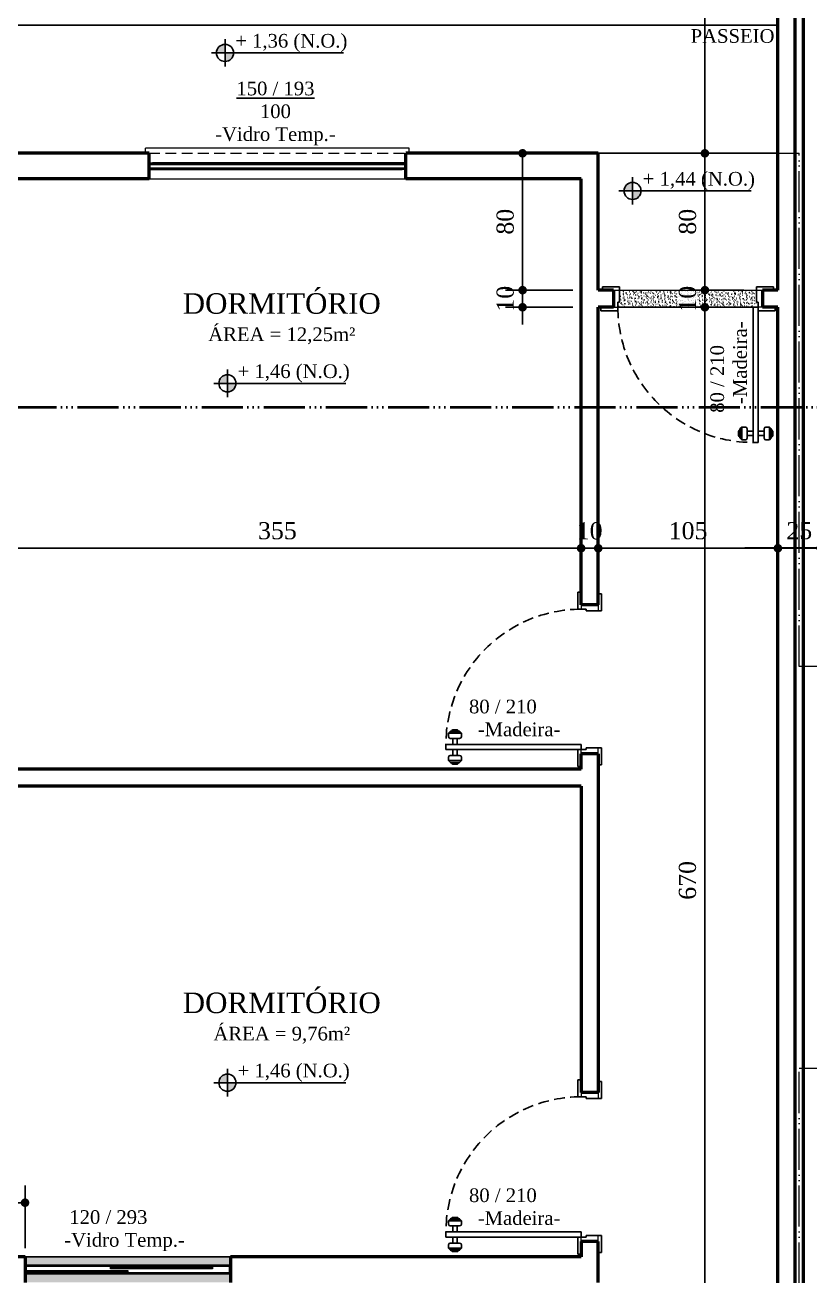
# Model space of a CAD drawing. Header units: millimetres. Extents: x 81693 to 98868, y 6565 to 11437.
# Drawn here: x 81989 to 82448, y 8949 to 9681 of the extents above; entities that cross this region are included whole.
import ezdxf

# ---------------------------------------------------------------- set-up
doc = ezdxf.new("R2010")
doc.units = ezdxf.units.MM
for name, pattern in [('ACAD_ISO05W100', [33, 24, -3, 0, -3, 0, -3]), ('ACAD_ISO06W100', [36, 24, -3, 0, -3, 0, -3, 0, -3]), ('HIDDEN', [9.525, 6.35, -3.175])]:
    doc.linetypes.add(name, pattern=pattern)
for name, color, linetype, lineweight in [('Corte Planta', 4, 'ACAD_ISO06W100', 40), ('Cotas', 12, 'Continuous', 5), ('Hachura', 1, 'Continuous', 9), ('Parede Baixa', 5, 'Continuous', 50), ('Pisos Externos', 15, 'Continuous', 9), ('Portas - Janelas', 2, 'Continuous', 20), ('Projeção Balanço', 2, 'ACAD_ISO05W100', 20), ('Projeção Janela', 15, 'HIDDEN', 9)]:
    doc.layers.add(name, color=color, linetype=linetype, lineweight=lineweight)
for name, color, linetype in [('Fachada', 3, 'Continuous'), ('Hachuria - Moveis', 1, 'Continuous'), ('Piso', 55, 'Continuous'), ('PN010', 1, 'Continuous'), ('PORTAS', 3, 'Continuous'), ('Portas-Cotas', 2, 'Continuous'), ('Portas-Projeção', 55, 'HIDDEN'), ('Texto', 2, 'Continuous')]:
    doc.layers.add(name, color=color, linetype=linetype)
doc.styles.add('Valéria', font='romantic.ttf', dxfattribs={"height": 10})
doc.dimstyles.new('Cota - 50', dxfattribs={"dimtxt": 10, "dimasz": 5, "dimexe": 10, "dimexo": 20, "dimgap": 5, "dimtad": 1, "dimtxsty": 'Valéria', "dimblk": 'DOT', "dimcen": 0, "dimclrd": 12, "dimclre": 12, "dimclrt": 2, "dimazin": 2, "dimtfac": 1, "dimtix": 1, "dimtmove": 0, "dimatfit": 3, "dimldrblk": 'DOT', "dimfxl": 1, "dimarcsym": 0})
pattern_1 = [(172.5, (18908.4363, 2902.5188), (-1.673767446, -1.786906744), [0, -1.9304, 0, -2.159, 0, -2.06375]), (142.5, (18908.4363, 2902.5188), (-4.12366426, -0.94505464), [0, -1.0414, 0, -1.7399, 0, -0.66675]), (102.5, (18909.5409, 2901.4142), (-2.80166156, 2.79149913), [0, -0.635, 0, -2.286, 0, -2.9845]), (92.5, (18909.541, 2901.4142), (-3.4877539, 1.91140555), [0, -0.3175, 0, -1.4986, 0, -1.7145])]

# ---------------------------------------------------------------- blocks, each defined once
blk = doc.blocks.new('_Dot')
at = {"color": 0, "linetype": 'ByBlock', "lineweight": -2}
blk.add_line((-0.5, 0), (-1, 0), dxfattribs=at)
at = {"color": 0, "linetype": 'ByBlock', "const_width": 0.5}
blk.add_lwpolyline([(-0.25, 0, 1), (0.25, 0, 1)], format="xyb", close=True, dxfattribs=at)
blk = doc.blocks.new('*D458')
at = {"layer": 'Cotas', "color": 12, "lineweight": -2, "transparency": 16777216}
for p, q in [((82423.79, 9965.7), (82376.14, 9965.7)), ((82386.14, 9960.7), (82386.14, 9610.7)), ((82421.29, 9605.7), (82376.14, 9605.7))]:
    blk.add_line(p, q, dxfattribs=at)
at = {"layer": 'Defpoints', "color": 0, "transparency": 16777216}
for p in [(82443.79, 9965.7), (82386.14, 9605.7), (82441.29, 9605.7)]:
    blk.add_point(p, dxfattribs=at)
at = {"layer": 'Cotas', "color": 12, "lineweight": -2, "transparency": 16777216, "xscale": 5, "yscale": 5, "zscale": 5}
for p, rotation in [((82386.14, 9965.7), 90), ((82386.14, 9605.7), 270)]:
    blk.add_blockref('_Dot', p, dxfattribs=dict(at, rotation=rotation))
at = {"layer": 'Cotas', "color": 2, "transparency": 16777216, "insert": (82375.99, 9785.7), "char_height": 10, "attachment_point": 5, "rotation": 90, "style": 'Valéria'}
blk.add_mtext('360', dxfattribs=at)
blk = doc.blocks.new('*D459')
at = {"layer": 'Cotas', "color": 12, "lineweight": -2, "transparency": 16777216}
for p, q in [((82408.79, 9605.7), (82376.14, 9605.7)), ((82386.14, 9600.7), (82386.14, 9530.7)), ((82388.79, 9525.7), (82376.14, 9525.7))]:
    blk.add_line(p, q, dxfattribs=at)
at = {"layer": 'Defpoints', "color": 0, "transparency": 16777216}
for p in [(82428.79, 9605.7), (82386.14, 9525.7), (82408.79, 9525.7)]:
    blk.add_point(p, dxfattribs=at)
at = {"layer": 'Cotas', "color": 12, "lineweight": -2, "transparency": 16777216, "xscale": 5, "yscale": 5, "zscale": 5}
for p, rotation in [((82386.14, 9605.7), 90), ((82386.14, 9525.7), 270)]:
    blk.add_blockref('_Dot', p, dxfattribs=dict(at, rotation=rotation))
at = {"layer": 'Cotas', "color": 2, "transparency": 16777216, "insert": (82376.03, 9565.7), "char_height": 10, "attachment_point": 5, "rotation": 90, "style": 'Valéria'}
blk.add_mtext('80', dxfattribs=at)
blk = doc.blocks.new('*D460')
at = {"layer": 'Cotas', "color": 12, "lineweight": -2, "transparency": 16777216}
for p, q in [((82386.14, 9530.7), (82386.14, 9535.7)), ((82408.79, 9525.7), (82376.14, 9525.7)), ((82386.14, 9525.7), (82386.14, 9515.7)), ((82408.79, 9515.7), (82376.14, 9515.7)), ((82386.14, 9510.7), (82386.14, 9505.7))]:
    blk.add_line(p, q, dxfattribs=at)
at = {"layer": 'Defpoints', "color": 0, "transparency": 16777216}
for p in [(82428.79, 9525.7), (82386.14, 9515.7), (82428.79, 9515.7)]:
    blk.add_point(p, dxfattribs=at)
at = {"layer": 'Cotas', "color": 12, "lineweight": -2, "transparency": 16777216, "xscale": 5, "yscale": 5, "zscale": 5}
for p, rotation in [((82386.14, 9525.7), 270), ((82386.14, 9515.7), 90)]:
    blk.add_blockref('_Dot', p, dxfattribs=dict(at, rotation=rotation))
at = {"layer": 'Cotas', "color": 2, "transparency": 16777216, "insert": (82376.03, 9520.7), "char_height": 10, "attachment_point": 5, "rotation": 90, "style": 'Valéria'}
blk.add_mtext('10', dxfattribs=at)
blk = doc.blocks.new('*D461')
at = {"layer": 'Cotas', "color": 12, "lineweight": -2, "transparency": 16777216}
for p, q in [((82388.79, 9515.7), (82376.14, 9515.7)), ((82386.14, 9510.7), (82386.14, 8850.7)), ((82388.79, 8845.7), (82376.14, 8845.7))]:
    blk.add_line(p, q, dxfattribs=at)
at = {"layer": 'Defpoints', "color": 0, "transparency": 16777216}
for p in [(82408.79, 9515.7), (82386.14, 8845.7), (82408.79, 8845.7)]:
    blk.add_point(p, dxfattribs=at)
at = {"layer": 'Cotas', "color": 12, "lineweight": -2, "transparency": 16777216, "xscale": 5, "yscale": 5, "zscale": 5}
for p, rotation in [((82386.14, 9515.7), 90), ((82386.14, 8845.7), 270)]:
    blk.add_blockref('_Dot', p, dxfattribs=dict(at, rotation=rotation))
at = {"layer": 'Cotas', "color": 2, "transparency": 16777216, "insert": (82375.99, 9180.7), "char_height": 10, "attachment_point": 5, "rotation": 90, "style": 'Valéria'}
blk.add_mtext('670', dxfattribs=at)
blk = doc.blocks.new('*D471')
at = {"layer": 'Cotas', "color": 12, "lineweight": -2, "transparency": 16777216}
for p, q in [((81958.79, 9398.2), (81958.79, 9364.85)), ((82313.79, 9393.21), (82313.79, 9364.85)), ((82308.79, 9374.85), (81963.79, 9374.85))]:
    blk.add_line(p, q, dxfattribs=at)
at = {"layer": 'Defpoints', "color": 0, "transparency": 16777216}
for p in [(81958.79, 9418.2), (82313.79, 9413.21), (81958.79, 9374.85)]:
    blk.add_point(p, dxfattribs=at)
at = {"layer": 'Cotas', "color": 12, "lineweight": -2, "transparency": 16777216, "xscale": 5, "yscale": 5, "zscale": 5, "rotation": 180}
blk.add_blockref('_Dot', (81958.79, 9374.85), dxfattribs=at)
at = {"layer": 'Cotas', "color": 12, "lineweight": -2, "transparency": 16777216, "xscale": 5, "yscale": 5, "zscale": 5}
blk.add_blockref('_Dot', (82313.79, 9374.85), dxfattribs=at)
at = {"layer": 'Cotas', "color": 2, "transparency": 16777216, "insert": (82136.29, 9385.04), "char_height": 10, "attachment_point": 5, "style": 'Valéria'}
blk.add_mtext('355', dxfattribs=at)
blk = doc.blocks.new('*D492')
at = {"layer": 'Cotas', "color": 12, "lineweight": -2, "transparency": 16777216}
for p, q in [((82313.79, 9393.21), (82313.79, 9364.85)), ((82323.79, 9393.21), (82323.79, 9364.85)), ((82308.79, 9374.85), (82303.79, 9374.85)), ((82313.79, 9374.85), (82323.79, 9374.85)), ((82328.79, 9374.85), (82333.79, 9374.85))]:
    blk.add_line(p, q, dxfattribs=at)
at = {"layer": 'Defpoints', "color": 0, "transparency": 16777216}
for p in [(82313.79, 9413.21), (82323.79, 9413.21), (82323.79, 9374.85)]:
    blk.add_point(p, dxfattribs=at)
at = {"layer": 'Cotas', "color": 12, "lineweight": -2, "transparency": 16777216, "xscale": 5, "yscale": 5, "zscale": 5}
blk.add_blockref('_Dot', (82313.79, 9374.85), dxfattribs=at)
at = {"layer": 'Cotas', "color": 12, "lineweight": -2, "transparency": 16777216, "xscale": 5, "yscale": 5, "zscale": 5, "rotation": 180}
blk.add_blockref('_Dot', (82323.79, 9374.85), dxfattribs=at)
at = {"layer": 'Cotas', "color": 2, "transparency": 16777216, "insert": (82318.79, 9384.96), "char_height": 10, "attachment_point": 5, "style": 'Valéria'}
blk.add_mtext('10', dxfattribs=at)
blk = doc.blocks.new('*D493')
at = {"layer": 'Cotas', "color": 12, "lineweight": -2, "transparency": 16777216}
for p, q in [((82323.79, 9393.21), (82323.79, 9364.85)), ((82428.79, 9393.21), (82428.79, 9364.85)), ((82328.79, 9374.85), (82423.79, 9374.85))]:
    blk.add_line(p, q, dxfattribs=at)
at = {"layer": 'Defpoints', "color": 0, "transparency": 16777216}
for p in [(82323.79, 9413.21), (82428.79, 9413.21), (82428.79, 9374.85)]:
    blk.add_point(p, dxfattribs=at)
at = {"layer": 'Cotas', "color": 12, "lineweight": -2, "transparency": 16777216, "xscale": 5, "yscale": 5, "zscale": 5, "rotation": 180}
blk.add_blockref('_Dot', (82323.79, 9374.85), dxfattribs=at)
at = {"layer": 'Cotas', "color": 12, "lineweight": -2, "transparency": 16777216, "xscale": 5, "yscale": 5, "zscale": 5}
blk.add_blockref('_Dot', (82428.79, 9374.85), dxfattribs=at)
at = {"layer": 'Cotas', "color": 2, "transparency": 16777216, "insert": (82376.29, 9385.04), "char_height": 10, "attachment_point": 5, "style": 'Valéria'}
blk.add_mtext('105', dxfattribs=at)
blk = doc.blocks.new('*D503')
at = {"layer": 'Cotas', "color": 12, "lineweight": -2, "transparency": 16777216}
for p, q in [((82408.79, 9605.7), (82376.14, 9605.7)), ((82386.14, 9600.7), (82386.14, 9530.7)), ((82408.79, 9525.7), (82376.14, 9525.7))]:
    blk.add_line(p, q, dxfattribs=at)
at = {"layer": 'Defpoints', "color": 0, "transparency": 16777216}
for p in [(82428.79, 9605.7), (82386.14, 9525.7), (82428.79, 9525.7)]:
    blk.add_point(p, dxfattribs=at)
at = {"layer": 'Cotas', "color": 12, "lineweight": -2, "transparency": 16777216, "xscale": 5, "yscale": 5, "zscale": 5}
for p, rotation in [((82386.14, 9605.7), 90), ((82386.14, 9525.7), 270)]:
    blk.add_blockref('_Dot', p, dxfattribs=dict(at, rotation=rotation))
at = {"layer": 'Cotas', "color": 2, "transparency": 16777216, "insert": (82376.03, 9565.7), "char_height": 10, "attachment_point": 5, "rotation": 90, "style": 'Valéria'}
blk.add_mtext('80', dxfattribs=at)
blk = doc.blocks.new('*D504')
at = {"layer": 'Cotas', "color": 12, "lineweight": -2, "transparency": 16777216}
for p, q in [((82386.14, 9530.7), (82386.14, 9535.7)), ((82408.79, 9525.7), (82376.14, 9525.7)), ((82386.14, 9525.7), (82386.14, 9515.7)), ((82408.79, 9515.7), (82376.14, 9515.7)), ((82386.14, 9510.7), (82386.14, 9505.7))]:
    blk.add_line(p, q, dxfattribs=at)
at = {"layer": 'Defpoints', "color": 0, "transparency": 16777216}
for p in [(82428.79, 9525.7), (82386.14, 9515.7), (82428.79, 9515.7)]:
    blk.add_point(p, dxfattribs=at)
at = {"layer": 'Cotas', "color": 12, "lineweight": -2, "transparency": 16777216, "xscale": 5, "yscale": 5, "zscale": 5}
for p, rotation in [((82386.14, 9525.7), 270), ((82386.14, 9515.7), 90)]:
    blk.add_blockref('_Dot', p, dxfattribs=dict(at, rotation=rotation))
at = {"layer": 'Cotas', "color": 2, "transparency": 16777216, "insert": (82376.03, 9520.7), "char_height": 10, "attachment_point": 5, "rotation": 90, "style": 'Valéria'}
blk.add_mtext('10', dxfattribs=at)
blk = doc.blocks.new('*D505')
at = {"layer": 'Cotas', "color": 12, "lineweight": -2, "transparency": 16777216}
for p, q in [((82408.79, 9515.7), (82376.14, 9515.7)), ((82386.14, 9510.7), (82386.14, 8850.7)), ((82408.79, 8845.7), (82376.14, 8845.7))]:
    blk.add_line(p, q, dxfattribs=at)
at = {"layer": 'Defpoints', "color": 0, "transparency": 16777216}
for p in [(82428.79, 9515.7), (82386.14, 8845.7), (82428.79, 8845.7)]:
    blk.add_point(p, dxfattribs=at)
at = {"layer": 'Cotas', "color": 12, "lineweight": -2, "transparency": 16777216, "xscale": 5, "yscale": 5, "zscale": 5}
for p, rotation in [((82386.14, 9515.7), 90), ((82386.14, 8845.7), 270)]:
    blk.add_blockref('_Dot', p, dxfattribs=dict(at, rotation=rotation))
at = {"layer": 'Cotas', "color": 2, "transparency": 16777216, "insert": (82375.99, 9180.7), "char_height": 10, "attachment_point": 5, "rotation": 90, "style": 'Valéria'}
blk.add_mtext('670', dxfattribs=at)
blk = doc.blocks.new('*D444')
at = {"layer": 'Defpoints', "color": 0, "transparency": 16777216}
for p in [(82428.79, 9413.21), (82453.79, 9413.21), (82453.79, 9374.85)]:
    blk.add_point(p, dxfattribs=at)
at = {"layer": 'Piso', "color": 12, "lineweight": -2, "transparency": 16777216}
for p, q in [((82428.79, 9393.21), (82428.79, 9364.85)), ((82453.79, 9393.21), (82453.79, 9364.85)), ((82433.79, 9374.85), (82448.79, 9374.85))]:
    blk.add_line(p, q, dxfattribs=at)
at = {"layer": 'Piso', "color": 12, "lineweight": -2, "transparency": 16777216, "xscale": 5, "yscale": 5, "zscale": 5, "rotation": 180}
blk.add_blockref('_Dot', (82428.79, 9374.85), dxfattribs=at)
at = {"layer": 'Piso', "color": 12, "lineweight": -2, "transparency": 16777216, "xscale": 5, "yscale": 5, "zscale": 5}
blk.add_blockref('_Dot', (82453.79, 9374.85), dxfattribs=at)
at = {"layer": 'Piso', "color": 2, "transparency": 16777216, "insert": (82441.29, 9385.04), "char_height": 10, "attachment_point": 5, "style": 'Valéria'}
blk.add_mtext('25', dxfattribs=at)
blk = doc.blocks.new('*D348')
at = {"layer": 'Defpoints', "color": 0, "transparency": 16777216}
for p in [(81958.79, 8992.29), (81958.79, 8945.7), (81988.79, 8945.7)]:
    blk.add_point(p, dxfattribs=at)
at = {"layer": 'Piso', "color": 12, "lineweight": -2, "transparency": 16777216}
for p, q in [((81958.79, 8965.7), (81958.79, 9002.29)), ((81988.79, 8965.7), (81988.79, 9002.29)), ((81983.79, 8992.29), (81963.79, 8992.29))]:
    blk.add_line(p, q, dxfattribs=at)
at = {"layer": 'Piso', "color": 12, "lineweight": -2, "transparency": 16777216, "xscale": 5, "yscale": 5, "zscale": 5, "rotation": 180}
blk.add_blockref('_Dot', (81958.79, 8992.29), dxfattribs=at)
at = {"layer": 'Piso', "color": 12, "lineweight": -2, "transparency": 16777216, "xscale": 5, "yscale": 5, "zscale": 5}
blk.add_blockref('_Dot', (81988.79, 8992.29), dxfattribs=at)
at = {"layer": 'Piso', "color": 2, "transparency": 16777216, "insert": (81973.79, 9002.4), "char_height": 10, "attachment_point": 5, "style": 'Valéria'}
blk.add_mtext('30', dxfattribs=at)
blk = doc.blocks.new('*D368')
at = {"layer": 'Defpoints', "color": 0, "transparency": 16777216}
for p in [(82328.96, 9605.7), (82279.58, 9525.7), (82328.96, 9525.7)]:
    blk.add_point(p, dxfattribs=at)
at = {"layer": 'Piso', "color": 12, "lineweight": -2, "transparency": 16777216}
for p, q in [((82308.96, 9605.7), (82269.58, 9605.7)), ((82279.58, 9600.7), (82279.58, 9530.7)), ((82308.96, 9525.7), (82269.58, 9525.7))]:
    blk.add_line(p, q, dxfattribs=at)
at = {"layer": 'Piso', "color": 12, "lineweight": -2, "transparency": 16777216, "xscale": 5, "yscale": 5, "zscale": 5}
for p, rotation in [((82279.58, 9605.7), 90), ((82279.58, 9525.7), 270)]:
    blk.add_blockref('_Dot', p, dxfattribs=dict(at, rotation=rotation))
at = {"layer": 'Piso', "color": 2, "transparency": 16777216, "insert": (82269.46, 9565.7), "char_height": 10, "attachment_point": 5, "rotation": 90, "style": 'Valéria'}
blk.add_mtext('80', dxfattribs=at)
blk = doc.blocks.new('*D369')
at = {"layer": 'Defpoints', "color": 0, "transparency": 16777216}
for p in [(82328.96, 9525.7), (82279.58, 9515.7), (82328.96, 9515.7)]:
    blk.add_point(p, dxfattribs=at)
at = {"layer": 'Piso', "color": 12, "lineweight": -2, "transparency": 16777216}
for p, q in [((82279.58, 9530.7), (82279.58, 9535.7)), ((82308.96, 9525.7), (82269.58, 9525.7)), ((82279.58, 9525.7), (82279.58, 9515.7)), ((82308.96, 9515.7), (82269.58, 9515.7)), ((82279.58, 9510.7), (82279.58, 9505.7))]:
    blk.add_line(p, q, dxfattribs=at)
at = {"layer": 'Piso', "color": 12, "lineweight": -2, "transparency": 16777216, "xscale": 5, "yscale": 5, "zscale": 5}
for p, rotation in [((82279.58, 9525.7), 270), ((82279.58, 9515.7), 90)]:
    blk.add_blockref('_Dot', p, dxfattribs=dict(at, rotation=rotation))
at = {"layer": 'Piso', "color": 2, "transparency": 16777216, "insert": (82269.46, 9520.7), "char_height": 10, "attachment_point": 5, "rotation": 90, "style": 'Valéria'}
blk.add_mtext('10', dxfattribs=at)
blk = doc.blocks.new('*D370')
at = {"layer": 'Defpoints', "color": 0, "transparency": 16777216}
for p in [(81948.79, 9680.7), (81980.71, 9680.7), (81948.79, 9605.7)]:
    blk.add_point(p, dxfattribs=at)
at = {"layer": 'Piso', "color": 12, "lineweight": -2, "transparency": 16777216}
for p, q in [((81968.79, 9680.7), (81990.71, 9680.7)), ((81980.71, 9610.7), (81980.71, 9675.7)), ((81968.79, 9605.7), (81990.71, 9605.7))]:
    blk.add_line(p, q, dxfattribs=at)
at = {"layer": 'Piso', "color": 12, "lineweight": -2, "transparency": 16777216, "xscale": 5, "yscale": 5, "zscale": 5}
for p, rotation in [((81980.71, 9680.7), 90), ((81980.71, 9605.7), 270)]:
    blk.add_blockref('_Dot', p, dxfattribs=dict(at, rotation=rotation))
at = {"layer": 'Piso', "color": 2, "transparency": 16777216, "insert": (81970.52, 9643.2), "char_height": 10, "attachment_point": 5, "rotation": 90, "style": 'Valéria'}
blk.add_mtext('75', dxfattribs=at)

msp = doc.modelspace()

# ---------------------------------------------------------------- hatches: boundary and pattern name
at = {"layer": 'Pisos Externos'}
h = msp.add_hatch(dxfattribs=at)
h.set_pattern_fill('AR-SAND', color=256, scale=0.05, angle=135)
h.set_pattern_definition(pattern_1)
h.paths.add_polyline_path([(82416.2927, 9525.6965), (82336.2927, 9525.6965), (82336.2927, 9518.6965), (82335.2927, 9518.6965), (82335.2927, 9515.6965), (82414.2927, 9515.6965), (82417.2927, 9515.6965), (82417.2927, 9518.6965), (82416.2927, 9518.6965)])
h.paths.add_polyline_path([(82386.7304, 9510.1566), (82386.7304, 9529.9495), (82365.1772, 9529.9495), (82365.1772, 9510.1566)], flags=9)
h.paths.add_polyline_path([(82386.7304, 9510.1566), (82386.7304, 9529.9495), (82365.1772, 9529.9495), (82365.1772, 9510.1566)], flags=9)
h = msp.add_hatch(dxfattribs=at)
h.set_pattern_fill('AR-SAND', color=256, scale=0.05, angle=135)
h.set_pattern_definition(pattern_1)
h.paths.add_polyline_path([(82108.7927, 8960.6965), (81988.7927, 8960.6965), (81988.7927, 8955.6965), (81990.7927, 8955.6965), (82106.7927, 8955.6965), (82108.7927, 8955.6965)])
h.paths.add_polyline_path([(82108.7927, 8950.6965), (82106.7927, 8950.6965), (81990.7927, 8950.6965), (81988.7927, 8950.6965), (81988.7927, 8945.6965), (82108.7927, 8945.6965)])
at = {"layer": 'Portas - Janelas'}
h = msp.add_hatch(color=256, dxfattribs=at)
edge = h.paths.add_edge_path()
edge.add_arc((82105.6778, 9664.3841), 5, 90, 180)
edge.add_line((82100.6778, 9664.3841), (82105.6778, 9664.3841))
edge.add_line((82105.6778, 9664.3841), (82105.6778, 9669.3841))
edge = h.paths.add_edge_path()
edge.add_arc((82105.6778, 9664.3841), 5, 270, 360)
edge.add_line((82110.6778, 9664.3841), (82105.6778, 9664.3841))
edge.add_line((82105.6778, 9664.3841), (82105.6778, 9659.3841))
h = msp.add_hatch(color=256, dxfattribs=at)
edge = h.paths.add_edge_path()
edge.add_arc((82343.8593, 9583.7178), 5, 90, 180)
edge.add_line((82338.8593, 9583.7178), (82343.8593, 9583.7178))
edge.add_line((82343.8593, 9583.7178), (82343.8593, 9588.7178))
edge = h.paths.add_edge_path()
edge.add_arc((82343.8593, 9583.7178), 5, 270, 360)
edge.add_line((82348.8593, 9583.7178), (82343.8593, 9583.7178))
edge.add_line((82343.8593, 9583.7178), (82343.8593, 9578.7178))
h = msp.add_hatch(color=256, dxfattribs=at)
edge = h.paths.add_edge_path()
edge.add_arc((82107.0628, 9471.2433), 5, 90, 180)
edge.add_line((82102.0628, 9471.2433), (82107.0628, 9471.2433))
edge.add_line((82107.0628, 9471.2433), (82107.0628, 9476.2433))
edge = h.paths.add_edge_path()
edge.add_arc((82107.0628, 9471.2433), 5, 270, 360)
edge.add_line((82112.0628, 9471.2433), (82107.0628, 9471.2433))
edge.add_line((82107.0628, 9471.2433), (82107.0628, 9466.2433))
h = msp.add_hatch(color=256, dxfattribs=at)
edge = h.paths.add_edge_path()
edge.add_arc((82107.0628, 9062.4488), 5, 90, 180)
edge.add_line((82102.0628, 9062.4488), (82107.0628, 9062.4488))
edge.add_line((82107.0628, 9062.4488), (82107.0628, 9067.4488))
edge = h.paths.add_edge_path()
edge.add_arc((82107.0628, 9062.4488), 5, 270, 360)
edge.add_line((82112.0628, 9062.4488), (82107.0628, 9062.4488))
edge.add_line((82107.0628, 9062.4488), (82107.0628, 9057.4488))

# ---------------------------------------------------------------- linework, layer by layer
at = {"layer": 'Corte Planta'}
msp.add_line((81692.7907, 9457.3128), (83707.841, 9457.3128), dxfattribs=at)
at = {"layer": 'Fachada'}
msp.add_line((82428.7927, 9605.6965), (82323.7927, 9605.6965), dxfattribs=at)
at = {"layer": 'Hachura'}
for p, q in [((82061.2927, 9600.1965), (82063.2927, 9600.1965)), ((82061.2927, 9596.1965), (82063.2927, 9596.1965)), ((82061.7927, 9596.6965), (82061.7927, 9599.6965)), ((82061.7927, 9599.6965), (82063.2927, 9599.6965)), ((82061.7927, 9599.1965), (82210.7927, 9599.1965)), ((82061.7927, 9597.1965), (82210.7927, 9597.1965)), ((82061.7927, 9596.6965), (82063.2927, 9596.6965)), ((82063.2927, 9599.6965), (82063.2927, 9600.1965)), ((82063.2927, 9596.6965), (82063.2927, 9596.1965)), ((82211.2927, 9600.1965), (82209.2927, 9600.1965)), ((82209.2927, 9599.6965), (82209.2927, 9600.1965)), ((82210.7927, 9599.6965), (82209.2927, 9599.6965)), ((82210.7927, 9596.6965), (82209.2927, 9596.6965)), ((82209.2927, 9596.6965), (82209.2927, 9596.1965)), ((82211.2927, 9596.1965), (82209.2927, 9596.1965)), ((82210.7927, 9596.6965), (82210.7927, 9599.6965))]:
    msp.add_line(p, q, dxfattribs=at)
for points in [[(81989.2927, 8952.6965), (82048.7927, 8952.6965), (82048.7927, 8951.6965)], [(82048.7927, 8951.6965), (81989.2927, 8951.6965)], [(82098.2927, 8953.6965), (82038.7927, 8953.6965), (82038.7927, 8954.6965), (82098.2927, 8954.6965), (82098.2927, 8953.6965)]]:
    msp.add_lwpolyline(points, dxfattribs=at)
at = {"layer": 'Hachuria - Moveis'}
for p, q in [((81988.7927, 8955.6965), (81990.7927, 8955.6965)), ((81988.7927, 8950.6965), (81990.7927, 8950.6965)), ((81989.2927, 8955.1965), (81989.2927, 8951.1965)), ((81989.2927, 8955.1965), (81990.7927, 8955.1965)), ((81989.2927, 8951.1965), (81990.7927, 8951.1965)), ((81990.7927, 8955.1965), (81990.7927, 8955.6965)), ((81990.7927, 8951.1965), (81990.7927, 8950.6965)), ((82106.7927, 8955.1965), (82106.7927, 8955.6965)), ((82108.7927, 8955.6965), (82106.7927, 8955.6965)), ((82108.2927, 8955.1965), (82106.7927, 8955.1965)), ((82108.2927, 8951.1965), (82106.7927, 8951.1965)), ((82106.7927, 8951.1965), (82106.7927, 8950.6965)), ((82108.7927, 8950.6965), (82106.7927, 8950.6965)), ((82108.2927, 8955.1965), (82108.2927, 8951.1965))]:
    msp.add_line(p, q, dxfattribs=at)
for centre in [(82105.6778, 9664.3841), (82343.8593, 9583.7178), (82107.0628, 9471.2433), (82107.0628, 9062.4488)]:
    msp.add_circle(centre, 5, dxfattribs=at)
at = {"layer": 'Parede Baixa'}
for p, q in [((82428.7927, 9525.6965), (82428.7927, 9965.6965)), ((82438.7927, 7690.6965), (82438.7927, 9950.6965)), ((82443.7927, 7690.6965), (82443.7927, 9950.6965)), ((82061.2927, 9605.6965), (81943.7927, 9605.6965)), ((82061.2927, 9590.6965), (82061.2927, 9605.6965)), ((82323.7927, 9605.6965), (82211.2927, 9605.6965)), ((82211.2927, 9590.6965), (82211.2927, 9605.6965)), ((82323.7927, 9525.6965), (82323.7927, 9605.6965)), ((82061.2927, 9590.6965), (81958.7927, 9590.6965)), ((82313.7927, 9590.6965), (82211.2927, 9590.6965)), ((82313.7927, 9341.6965), (82313.7927, 9590.6965)), ((82332.7927, 9525.6965), (82323.7927, 9525.6965)), ((82332.7927, 9525.6965), (82332.7927, 9515.6965)), ((82428.7927, 9525.6965), (82419.7927, 9525.6965)), ((82419.7927, 9525.6965), (82419.7927, 9515.6965)), ((82323.7927, 9341.6965), (82323.7927, 9515.6965)), ((82332.7927, 9515.6965), (82323.7927, 9515.6965)), ((82428.7927, 9515.6965), (82419.7927, 9515.6965)), ((82428.7927, 8845.6965), (82428.7927, 9515.6965)), ((82323.7927, 9341.6965), (82313.7927, 9341.6965)), ((82313.7927, 9245.6965), (82313.7927, 9254.6965)), ((82323.7927, 9254.6965), (82313.7927, 9254.6965)), ((82323.7927, 9254.6965), (82323.7927, 9056.6965)), ((82313.7927, 9245.6965), (81958.7927, 9245.6965)), ((82313.7927, 9235.6965), (81958.7927, 9235.6965)), ((82313.7927, 9235.6965), (82313.7927, 9056.6965)), ((82323.7927, 9056.6965), (82313.7927, 9056.6965)), ((82313.7927, 8969.6965), (82313.7927, 8960.6965)), ((82323.7927, 8969.6965), (82313.7927, 8969.6965)), ((82323.7927, 8945.6965), (82323.7927, 8969.6965)), ((81988.7927, 8960.6965), (81958.7927, 8960.6965)), ((81988.7927, 8960.6965), (81988.7927, 8945.6965)), ((82313.7927, 8960.6965), (82108.7927, 8960.6965)), ((82108.7927, 8960.6965), (82108.7927, 8945.6965))]:
    msp.add_line(p, q, dxfattribs=at)
at = {"layer": 'Piso'}
for p, q in [((82063.2927, 9600.1965), (82209.2927, 9600.1965)), ((82063.2927, 9599.6965), (82209.2927, 9599.6965)), ((82063.2927, 9596.6965), (82209.2927, 9596.6965)), ((82063.2927, 9596.1965), (82209.2927, 9596.1965)), ((82414.2927, 9515.6965), (82335.2927, 9515.6965)), ((82958.7927, 9375.1207), (82409.4676, 9375.1207)), ((81990.7927, 8955.6965), (82106.7927, 8955.6965)), ((81990.7927, 8955.1965), (82106.7927, 8955.1965)), ((82106.7927, 8951.1965), (81990.7927, 8951.1965)), ((81990.7927, 8950.6965), (82106.7927, 8950.6965))]:
    msp.add_line(p, q, dxfattribs=at)
at = {"layer": 'PN010'}
for p, q in [((82428.7927, 9680.6965), (81948.7927, 9680.6965)), ((82105.6778, 9672.3841), (82105.6778, 9656.3841)), ((82097.6778, 9664.3841), (82174.9076, 9664.3841)), ((82343.8593, 9591.7178), (82343.8593, 9575.7178)), ((82335.8593, 9583.7178), (82413.089, 9583.7178)), ((82107.0628, 9479.2433), (82107.0628, 9463.2433)), ((82099.0628, 9471.2433), (82176.2926, 9471.2433)), ((82107.0628, 9070.4488), (82107.0628, 9054.4488)), ((82099.0628, 9062.4488), (82176.2926, 9062.4488)), ((82108.7927, 8960.6965), (81988.7927, 8960.6965))]:
    msp.add_line(p, q, dxfattribs=at)
at = {"layer": 'PORTAS', "color": 2, "linetype": 'Continuous'}
for p, q in [((82336.2927, 9527.6965), (82326.2927, 9527.6965)), ((82326.2927, 9525.6965), (82326.2927, 9527.6965)), ((82336.2927, 9525.6965), (82336.2927, 9527.6965)), ((82336.2927, 9518.6965), (82336.2927, 9525.6965)), ((82416.2927, 9525.6965), (82416.2927, 9527.6965)), ((82416.2927, 9527.6965), (82426.2927, 9527.6965)), ((82416.2927, 9518.6965), (82416.2927, 9525.6965)), ((82426.2927, 9525.6965), (82426.2927, 9527.6965)), ((82325.2927, 9513.6965), (82325.2927, 9515.6965)), ((82335.2927, 9513.6965), (82325.2927, 9513.6965)), ((82335.2927, 9518.6965), (82336.2927, 9518.6965)), ((82335.2927, 9518.6965), (82335.2927, 9513.6965)), ((82414.2927, 9515.6965), (82414.2927, 9436.6965)), ((82414.2927, 9515.6965), (82417.2927, 9515.6965)), ((82417.2927, 9518.6965), (82416.2927, 9518.6965)), ((82417.2927, 9518.6965), (82417.2927, 9515.6965)), ((82417.2927, 9515.6965), (82417.2927, 9436.6965)), ((82417.2927, 9513.6965), (82427.2927, 9513.6965)), ((82427.2927, 9513.6965), (82427.2927, 9515.6965)), ((82405.7927, 9443.1965), (82405.7927, 9440.6965)), ((82406.6462, 9444.55), (82406.2927, 9443.6965)), ((82406.2927, 9443.6965), (82406.2927, 9440.1965)), ((82407.7927, 9445.6965), (82406.6462, 9444.55)), ((82406.7927, 9444.6965), (82406.7927, 9439.1965)), ((82407.7248, 9445.6286), (82407.7927, 9445.5607)), ((82407.7927, 9445.6965), (82407.7927, 9438.1965)), ((82409.7927, 9445.6965), (82407.7927, 9445.6965)), ((82410.7927, 9443.1965), (82410.7927, 9444.6965)), ((82414.2927, 9443.1965), (82410.7927, 9443.1965)), ((82410.7927, 9443.1965), (82410.7927, 9440.6965)), ((82414.2927, 9440.6965), (82410.7927, 9440.6965)), ((82410.7927, 9440.6965), (82410.7927, 9439.1965)), ((82417.2927, 9443.1965), (82420.7927, 9443.1965)), ((82417.2927, 9440.6965), (82420.7927, 9440.6965)), ((82420.7927, 9443.1965), (82420.7927, 9444.6965)), ((82420.7927, 9443.1965), (82420.7927, 9440.6965)), ((82420.7927, 9440.6965), (82420.7927, 9439.1965)), ((82421.7927, 9445.6965), (82423.7927, 9445.6965)), ((82423.7927, 9445.6965), (82423.7927, 9438.1965)), ((82423.7927, 9445.6965), (82424.9391, 9444.55)), ((82423.8606, 9445.6286), (82423.7927, 9445.5607)), ((82424.7927, 9444.6965), (82424.7927, 9439.1965)), ((82424.9391, 9444.55), (82425.2927, 9443.6965)), ((82425.2927, 9443.6965), (82425.2927, 9440.1965)), ((82425.7927, 9443.1965), (82425.7927, 9440.6965)), ((82406.6462, 9439.3429), (82406.2927, 9440.1965)), ((82407.7927, 9438.1965), (82406.6462, 9439.3429)), ((82409.7927, 9438.1965), (82407.7927, 9438.1965)), ((82414.2927, 9436.6965), (82417.2927, 9436.6965)), ((82421.7927, 9438.1965), (82423.7927, 9438.1965)), ((82423.7927, 9438.1965), (82424.9391, 9439.3429)), ((82424.9391, 9439.3429), (82425.2927, 9440.1965)), ((82311.7927, 9339.1965), (82311.7927, 9349.1965)), ((82311.7927, 9349.1965), (82313.7927, 9349.1965)), ((82323.7927, 9348.1965), (82325.7927, 9348.1965)), ((82325.7927, 9338.1965), (82325.7927, 9348.1965)), ((82316.7927, 9339.1965), (82311.7927, 9339.1965)), ((82316.7927, 9339.1965), (82316.7927, 9338.1965)), ((82316.7927, 9338.1965), (82323.7927, 9338.1965)), ((82323.7927, 9338.1965), (82325.7927, 9338.1965)), ((82236.2927, 9266.6965), (82237.4391, 9267.8429)), ((82243.7927, 9266.6965), (82236.2927, 9266.6965)), ((82236.2927, 9264.6965), (82236.2927, 9266.6965)), ((82242.7927, 9267.6965), (82237.2927, 9267.6965)), ((82237.4391, 9267.8429), (82238.2927, 9268.1965)), ((82241.7927, 9268.1965), (82238.2927, 9268.1965)), ((82241.2927, 9268.6965), (82238.7927, 9268.6965)), ((82242.6462, 9267.8429), (82241.7927, 9268.1965)), ((82243.7927, 9266.6965), (82242.6462, 9267.8429)), ((82243.7248, 9266.7644), (82243.6569, 9266.6965)), ((82243.7927, 9264.6965), (82243.7927, 9266.6965)), ((82313.7927, 9260.1965), (82234.7927, 9260.1965)), ((82234.7927, 9260.1965), (82234.7927, 9257.1965)), ((82238.7927, 9263.6965), (82237.2927, 9263.6965)), ((82238.7927, 9260.1965), (82238.7927, 9263.6965)), ((82241.2927, 9263.6965), (82238.7927, 9263.6965)), ((82241.2927, 9260.1965), (82241.2927, 9263.6965)), ((82241.2927, 9263.6965), (82242.7927, 9263.6965)), ((82313.7927, 9260.1965), (82313.7927, 9257.1965)), ((82316.7927, 9257.1965), (82316.7927, 9258.1965)), ((82316.7927, 9258.1965), (82323.7927, 9258.1965)), ((82323.7927, 9258.1965), (82325.7927, 9258.1965)), ((82325.7927, 9258.1965), (82325.7927, 9248.1965)), ((82313.7927, 9257.1965), (82234.7927, 9257.1965)), ((82236.2927, 9252.6965), (82236.2927, 9250.6965)), ((82243.7927, 9250.6965), (82236.2927, 9250.6965)), ((82236.2927, 9250.6965), (82237.4391, 9249.55)), ((82238.7927, 9253.6965), (82237.2927, 9253.6965)), ((82238.7927, 9257.1965), (82238.7927, 9253.6965)), ((82241.2927, 9253.6965), (82238.7927, 9253.6965)), ((82241.2927, 9257.1965), (82241.2927, 9253.6965)), ((82241.2927, 9253.6965), (82242.7927, 9253.6965)), ((82243.7927, 9250.6965), (82242.6462, 9249.55)), ((82243.7248, 9250.6286), (82243.6569, 9250.6965)), ((82243.7927, 9252.6965), (82243.7927, 9250.6965)), ((82311.7927, 9257.1965), (82311.7927, 9247.1965)), ((82316.7927, 9257.1965), (82313.7927, 9257.1965)), ((82242.7927, 9249.6965), (82237.2927, 9249.6965)), ((82237.4391, 9249.55), (82238.2927, 9249.1965)), ((82241.7927, 9249.1965), (82238.2927, 9249.1965)), ((82241.2927, 9248.6965), (82238.7927, 9248.6965)), ((82242.6462, 9249.55), (82241.7927, 9249.1965)), ((82311.7927, 9247.1965), (82313.7927, 9247.1965)), ((82323.7927, 9248.1965), (82325.7927, 9248.1965)), ((82311.7927, 9054.1965), (82311.7927, 9064.1965)), ((82311.7927, 9064.1965), (82313.7927, 9064.1965)), ((82323.7927, 9063.1965), (82325.7927, 9063.1965)), ((82325.7927, 9053.1965), (82325.7927, 9063.1965)), ((82316.7927, 9054.1965), (82311.7927, 9054.1965)), ((82316.7927, 9054.1965), (82316.7927, 9053.1965)), ((82316.7927, 9053.1965), (82323.7927, 9053.1965)), ((82323.7927, 9053.1965), (82325.7927, 9053.1965)), ((82236.2927, 8981.6965), (82237.4391, 8982.8429)), ((82243.7927, 8981.6965), (82236.2927, 8981.6965)), ((82236.2927, 8979.6965), (82236.2927, 8981.6965)), ((82242.7927, 8982.6965), (82237.2927, 8982.6965)), ((82237.4391, 8982.8429), (82238.2927, 8983.1965)), ((82241.7927, 8983.1965), (82238.2927, 8983.1965)), ((82241.2927, 8983.6965), (82238.7927, 8983.6965)), ((82242.6462, 8982.8429), (82241.7927, 8983.1965)), ((82243.7927, 8981.6965), (82242.6462, 8982.8429)), ((82243.7248, 8981.7644), (82243.6569, 8981.6965)), ((82243.7927, 8979.6965), (82243.7927, 8981.6965)), ((82313.7927, 8975.1965), (82234.7927, 8975.1965)), ((82234.7927, 8975.1965), (82234.7927, 8972.1965)), ((82238.7927, 8978.6965), (82237.2927, 8978.6965)), ((82238.7927, 8975.1965), (82238.7927, 8978.6965)), ((82241.2927, 8978.6965), (82238.7927, 8978.6965)), ((82241.2927, 8975.1965), (82241.2927, 8978.6965)), ((82241.2927, 8978.6965), (82242.7927, 8978.6965)), ((82313.7927, 8975.1965), (82313.7927, 8972.1965)), ((82316.7927, 8972.1965), (82316.7927, 8973.1965)), ((82316.7927, 8973.1965), (82323.7927, 8973.1965)), ((82323.7927, 8973.1965), (82325.7927, 8973.1965)), ((82325.7927, 8973.1965), (82325.7927, 8963.1965)), ((82313.7927, 8972.1965), (82234.7927, 8972.1965)), ((82236.2927, 8967.6965), (82236.2927, 8965.6965)), ((82243.7927, 8965.6965), (82236.2927, 8965.6965)), ((82236.2927, 8965.6965), (82237.4391, 8964.55)), ((82238.7927, 8968.6965), (82237.2927, 8968.6965)), ((82238.7927, 8972.1965), (82238.7927, 8968.6965)), ((82241.2927, 8968.6965), (82238.7927, 8968.6965)), ((82241.2927, 8972.1965), (82241.2927, 8968.6965)), ((82241.2927, 8968.6965), (82242.7927, 8968.6965)), ((82243.7927, 8965.6965), (82242.6462, 8964.55)), ((82243.7248, 8965.6286), (82243.6569, 8965.6965)), ((82243.7927, 8967.6965), (82243.7927, 8965.6965)), ((82311.7927, 8972.1965), (82311.7927, 8962.1965)), ((82316.7927, 8972.1965), (82313.7927, 8972.1965)), ((82242.7927, 8964.6965), (82237.2927, 8964.6965)), ((82237.4391, 8964.55), (82238.2927, 8964.1965)), ((82241.7927, 8964.1965), (82238.2927, 8964.1965)), ((82241.2927, 8963.6965), (82238.7927, 8963.6965)), ((82242.6462, 8964.55), (82241.7927, 8964.1965)), ((82311.7927, 8962.1965), (82313.7927, 8962.1965)), ((82323.7927, 8963.1965), (82325.7927, 8963.1965))]:
    msp.add_line(p, q, dxfattribs=at)
for centre, radius, start, end in [((82406.2927, 9443.1965), 0.5, 90, 180), ((82406.2927, 9440.6965), 0.5, 180, 270), ((82409.7927, 9444.6965), 1, 0, 90), ((82421.7927, 9444.6965), 1, 90, 180), ((82425.2927, 9443.1965), 0.5, 0, 90), ((82425.2927, 9440.6965), 0.5, 270, 0), ((82409.7927, 9439.1965), 1, 270, 0), ((82421.7927, 9439.1965), 1, 180, 270), ((82238.7927, 9268.1965), 0.5, 90, 180), ((82241.2927, 9268.1965), 0.5, 0, 90), ((82237.2927, 9264.6965), 1, 180, 270), ((82242.7927, 9264.6965), 1, 270, 0), ((82237.2927, 9252.6965), 1, 90, 180), ((82242.7927, 9252.6965), 1, 0, 90), ((82238.7927, 9249.1965), 0.5, 180, 270), ((82241.2927, 9249.1965), 0.5, 270, 0), ((82238.7927, 8983.1965), 0.5, 90, 180), ((82241.2927, 8983.1965), 0.5, 0, 90), ((82237.2927, 8979.6965), 1, 180, 270), ((82242.7927, 8979.6965), 1, 270, 0), ((82237.2927, 8967.6965), 1, 90, 180), ((82242.7927, 8967.6965), 1, 0, 90), ((82238.7927, 8964.1965), 0.5, 180, 270), ((82241.2927, 8964.1965), 0.5, 270, 0)]:
    msp.add_arc(centre, radius, start, end, dxfattribs=at)
at = {"layer": 'Portas - Janelas'}
for p, q in [((82213.2927, 9608.6965), (82059.2927, 9608.6965)), ((82059.2927, 9605.6965), (82059.2927, 9608.6965)), ((82213.2927, 9605.6965), (82213.2927, 9608.6965)), ((82061.2927, 9590.6965), (82211.2927, 9590.6965)), ((82332.7927, 9525.6965), (82419.7927, 9525.6965)), ((82332.7927, 9515.6965), (82335.2927, 9515.6965)), ((82419.7927, 9515.6965), (82417.2927, 9515.6965)), ((82313.7927, 9341.6965), (82313.7927, 9339.1965)), ((82323.7927, 9341.6965), (82323.7927, 9338.1965)), ((82323.7927, 9254.6965), (82323.7927, 9258.1965)), ((82313.7927, 9254.6965), (82313.7927, 9257.1965)), ((82313.7927, 9056.6965), (82313.7927, 9054.1965)), ((82323.7927, 9056.6965), (82323.7927, 9053.1965)), ((82323.7927, 8969.6965), (82323.7927, 8973.1965)), ((82313.7927, 8969.6965), (82313.7927, 8972.1965))]:
    msp.add_line(p, q, dxfattribs=at)
at = {"layer": 'Portas-Projeção'}
for centre, start, end in [((82414.2927, 9515.6965), 180, 270), ((82313.7927, 9260.1965), 90, 180), ((82313.7927, 8975.1965), 90, 180)]:
    msp.add_arc(centre, 79, start, end, dxfattribs=at)
at = {"layer": 'Projeção Balanço', "color": 1}
for p, q in [((82428.7927, 9605.6965), (82441.2927, 9605.6965)), ((82441.2927, 9305.6965), (82441.2927, 9605.6965)), ((82453.7927, 9305.6965), (82441.2927, 9305.6965)), ((82441.2927, 8380.6965), (82441.2927, 9070.6965)), ((82453.7927, 9070.6965), (82441.2927, 9070.6965))]:
    msp.add_line(p, q, dxfattribs=at)
at = {"layer": 'Projeção Janela'}
msp.add_line((82061.2927, 9605.6965), (82211.2927, 9605.6965), dxfattribs=at)

# ---------------------------------------------------------------- texts
at = {"layer": 'Portas-Cotas', "insert": (82060.1355, 9647.5972), "char_height": 8, "attachment_point": 1, "style": 'Valéria'}
msp.add_mtext_dynamic_manual_height_columns('\\pxqc;{\\L150 / 193\\P}100\\P-Vidro Temp.-', width=150, gutter_width=50, heights=[0], dxfattribs=at)
at = {"layer": 'Portas-Cotas', "style": 'Valéria'}
for s, insert, char_height, attachment_point in [('DORMITÓRIO\\P{\\H0.6667x;ÁREA = 12,25m²}', (82138.8408, 9523.9167), 12, 2), ('\\pxi-2.3669;80 / 210\\P\\pi0;-Madeira-', (82277.5361, 9275.5951), 8, 5), ('DORMITÓRIO\\P{\\H0.6667x;ÁREA = 9,76m²}', (82138.8408, 9115.1223), 12, 2), ('\\pxi-2.3669;80 / 210\\P\\pi0;-Madeira-', (82277.5361, 8989.9102), 8, 5), ('\\pxi-2.3669;120 / 293\\P\\pi0;-Vidro Temp.-', (82046.9526, 8975.9255), 8, 5)]:
    msp.add_mtext(s, dxfattribs=dict(at, insert=insert, char_height=char_height, attachment_point=attachment_point))
at = {"layer": 'Portas-Cotas', "insert": (82400.0411, 9483.2949), "char_height": 8, "attachment_point": 5, "rotation": 90, "style": 'Valéria'}
msp.add_mtext('\\pxi-2.3669;80 / 210\\P\\pi0;-Madeira-', dxfattribs=at)
at = {"layer": 'Texto', "char_height": 8, "attachment_point": 1, "style": 'Valéria'}
for s, insert in [('+ 1,36 (N.O.)', (82111.6413, 9675.4906)), ('{\\C1;PASSEIO}', (82377.7857, 9678.2912)), ('+ 1,44 (N.O.)', (82349.8227, 9594.8243)), ('+ 1,46 (N.O.)', (82113.0263, 9482.3498)), ('+ 1,46 (N.O.)', (82113.0263, 9073.5553))]:
    msp.add_mtext(s, dxfattribs=dict(at, insert=insert))

# ---------------------------------------------------------------- dimensions: what is measured, and where the dimension line sits
at = {"layer": 'Cotas'}
for base, p1, p2, picture, middle in [((82386.1387, 9605.6965), (82443.7927, 9965.6965), (82441.2927, 9605.6965), '*D458', (82375.9908, 9785.6965)), ((82386.1387, 9525.6965), (82428.7927, 9605.6965), (82408.7927, 9525.6965), '*D459', (82376.0278, 9565.6965)), ((82386.1387, 9525.6965), (82428.7927, 9605.6965), (82428.7927, 9525.6965), '*D503', (82376.0278, 9565.6965)), ((82386.1387, 9515.6965), (82428.7927, 9525.6965), (82428.7927, 9515.6965), '*D460', (82376.0278, 9520.6965)), ((82386.1387, 9515.6965), (82428.7927, 9525.6965), (82428.7927, 9515.6965), '*D504', (82376.0278, 9520.6965)), ((82386.1387, 8845.6965), (82408.7927, 9515.6965), (82408.7927, 8845.6965), '*D461', (82375.9908, 9180.6965)), ((82386.1387, 8845.6965), (82428.7927, 9515.6965), (82428.7927, 8845.6965), '*D505', (82375.9908, 9180.6965))]:
    dim = msp.add_linear_dim(base=base, p1=p1, p2=p2, angle=90, dimstyle='Cota - 50', dxfattribs=at)
    dim.commit()
    dim.dimension.update_dxf_attribs({"geometry": picture, "text_midpoint": middle})
for base, p1, p2, picture, middle in [((81958.7927, 9374.848), (82313.7927, 9413.2128), (81958.7927, 9418.1965), '*D471', (82136.2927, 9385.0403)), ((82323.7927, 9374.848), (82313.7927, 9413.2128), (82323.7927, 9413.2128), '*D492', (82318.7927, 9384.959)), ((82428.7927, 9374.848), (82323.7927, 9413.2128), (82428.7927, 9413.2128), '*D493', (82376.2927, 9385.0403))]:
    dim = msp.add_linear_dim(base=base, p1=p1, p2=p2, dimstyle='Cota - 50', dxfattribs=at)
    dim.commit()
    dim.dimension.update_dxf_attribs({"geometry": picture, "text_midpoint": middle})
at = {"layer": 'Piso'}
for base, p1, p2, picture, middle in [((81980.708, 9680.6965), (81948.7927, 9605.6965), (81948.7927, 9680.6965), '*D370', (81970.5157, 9643.1965)), ((82279.5755, 9525.6965), (82328.9608, 9605.6965), (82328.9608, 9525.6965), '*D368', (82269.4646, 9565.6965)), ((82279.5755, 9515.6965), (82328.9608, 9525.6965), (82328.9608, 9515.6965), '*D369', (82269.4646, 9520.6965))]:
    dim = msp.add_linear_dim(base=base, p1=p1, p2=p2, angle=90, dimstyle='Cota - 50', override={"dimfxl": 25.4}, dxfattribs=at)
    dim.commit()
    dim.dimension.update_dxf_attribs({"geometry": picture, "text_midpoint": middle})
dim = msp.add_linear_dim(base=(82453.7927, 9374.848), p1=(82428.7927, 9413.2128), p2=(82453.7927, 9413.2128), dimstyle='Cota - 50', dxfattribs=at)
dim.commit()
dim.dimension.update_dxf_attribs({"geometry": '*D444', "text_midpoint": (82441.2927, 9385.0403)})
dim = msp.add_linear_dim(base=(81958.7927, 8992.2929), p1=(81988.7927, 8945.6965), p2=(81958.7927, 8945.6965), dimstyle='Cota - 50', override={"dimfxl": 25.4}, dxfattribs=at)
dim.commit()
dim.dimension.update_dxf_attribs({"geometry": '*D348', "text_midpoint": (81973.7927, 9002.4039)})

doc.saveas('drawing.dxf')
